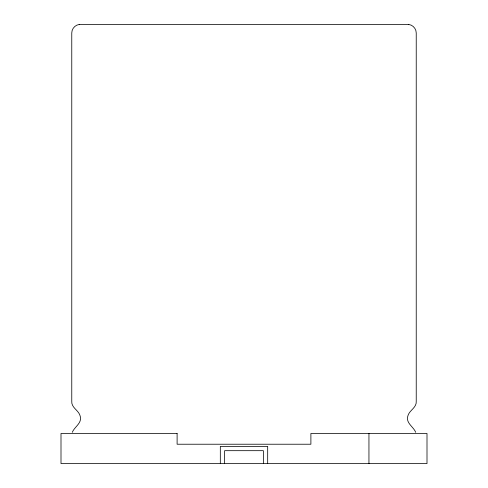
<?xml version="1.0" encoding="UTF-8"?>
<svg xmlns="http://www.w3.org/2000/svg" width="488" height="488" viewBox="0 0 488 488"><rect width="100%" height="100%" fill="white"/><g stroke="black" fill="none" stroke-linecap="round" stroke-linejoin="round"><path stroke-width="0.73" d="M72.273 432.337C74.658 426.384 83.045 422.773 79.867 415.111C78.049 409.957 71.169 407.45 71.767 401.166L71.767 33.013C71.699 28.816 75.085 24.955 79.251 24.473M408.749 24.473C412.915 24.955 416.301 28.816 416.233 33.013L416.233 401.166C416.831 407.45 409.95 409.957 408.133 415.111C404.955 422.773 413.342 426.384 415.727 432.337M368.946 433.46L368.946 463.6M267.68 463.6L267.68 446.374L220.32 446.374L220.32 463.6M263.374 463.6L263.374 450.68L224.626 450.68L224.626 463.6M79.215 24.693A8.613 8.613 0 0 1 81.441 24.4L406.559 24.4A8.613 8.613 0 0 1 408.785 24.693M177.107 433.46L61 433.46L61 463.6L427 463.6L427 433.46L310.893 433.46L310.893 444.226L177.107 444.226L177.107 433.46"/></g></svg>
